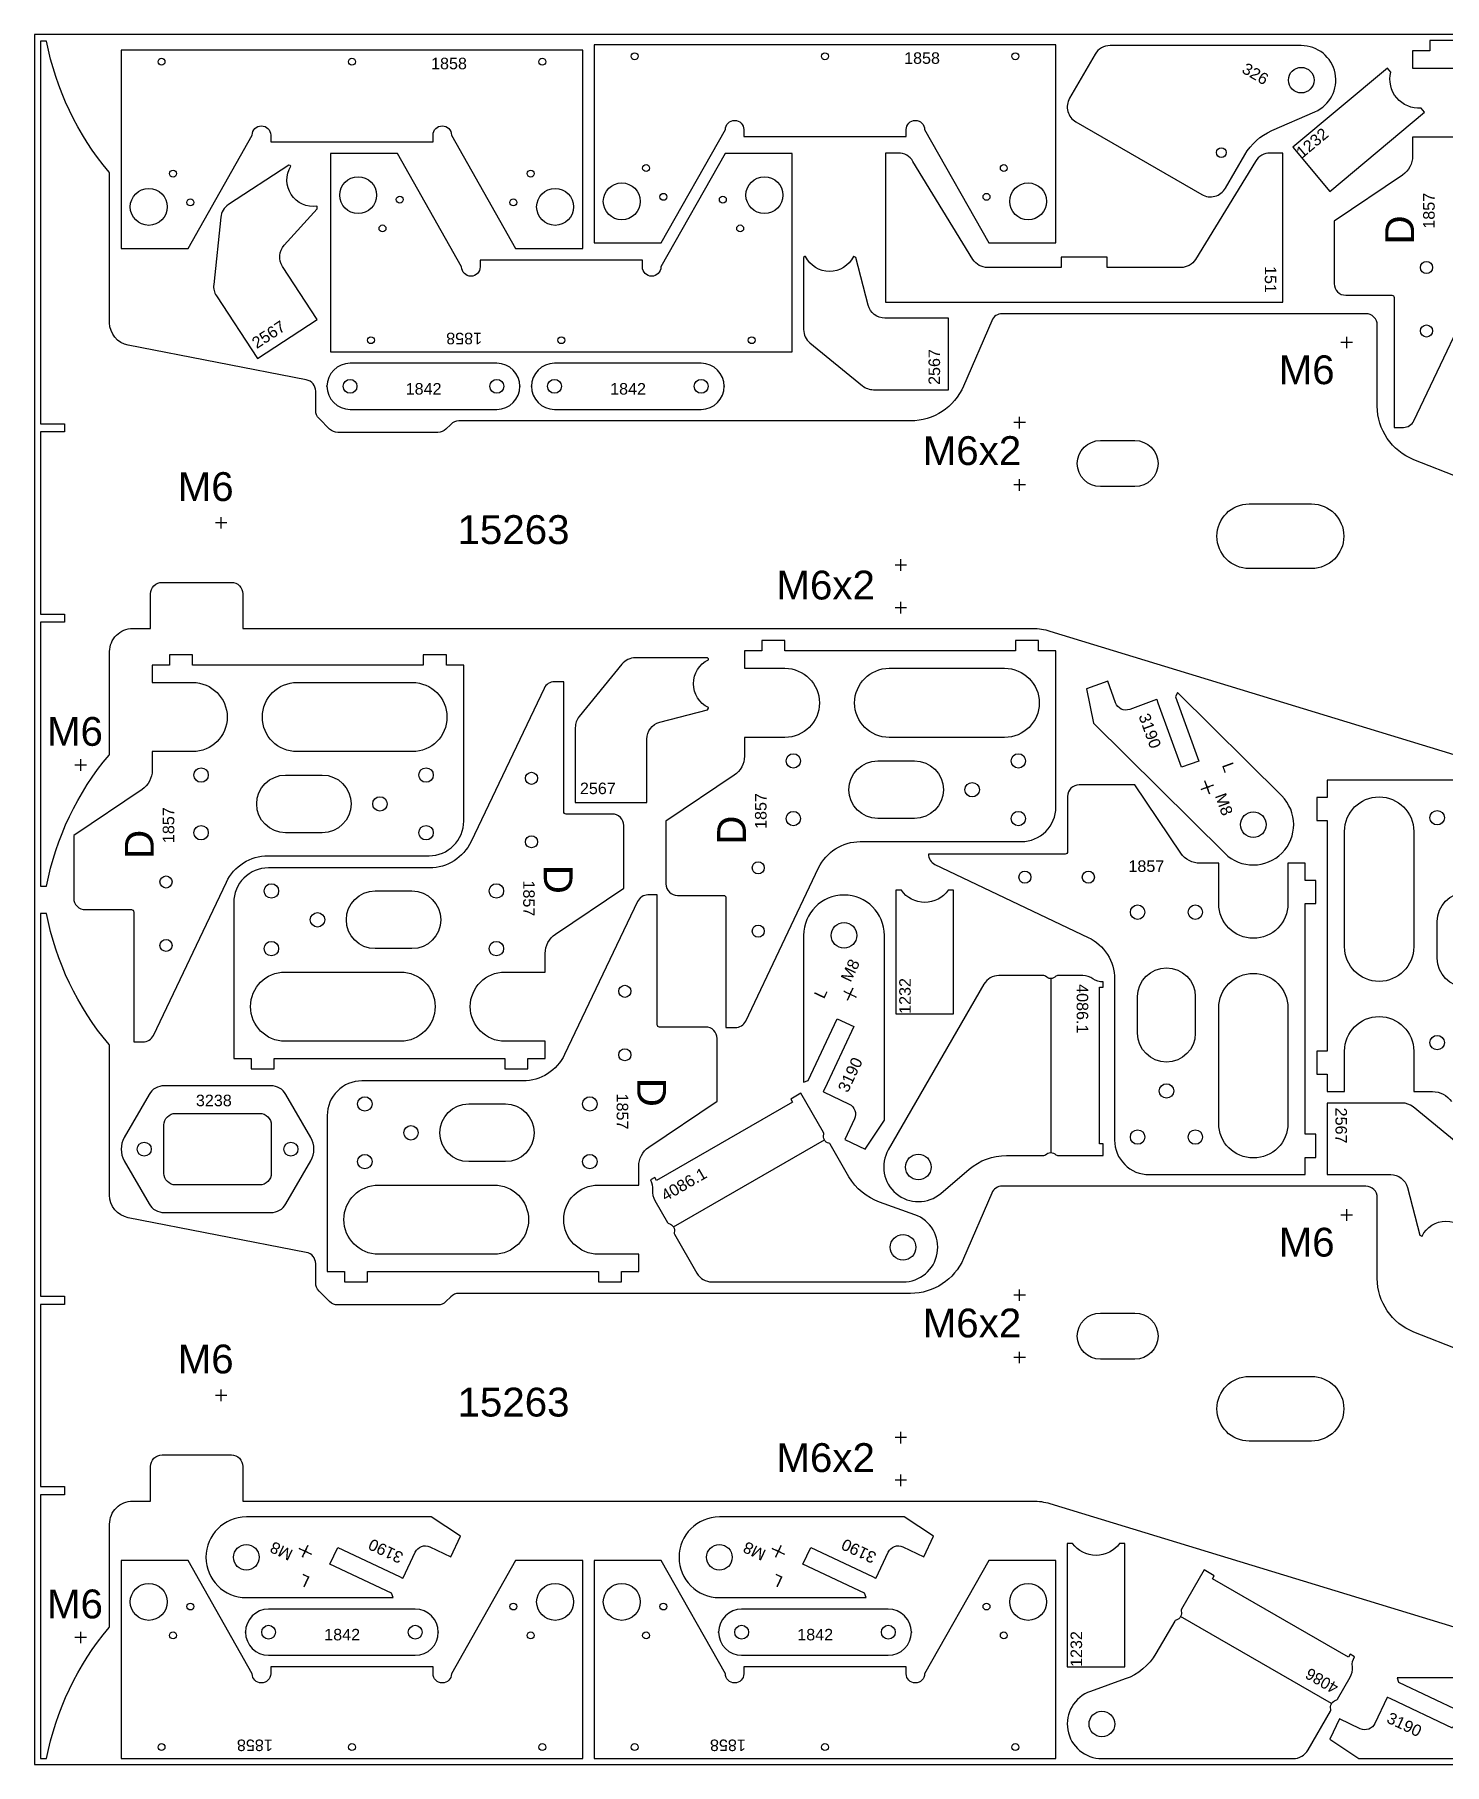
# Model space of a CAD drawing. Header units: millimetres. Extents: x 0 to 3000, y 0 to 1500.
# Drawn here: x 0 to 1222, y 0 to 1500 of the extents above; entities that cross this region are included whole.
import ezdxf

# ---------------------------------------------------------------- set-up
doc = ezdxf.new("R2010")
doc.units = ezdxf.units.MM
doc.header["$MEASUREMENT"] = 0
for name, color, linetype in [('Gravir', 2, 'Continuous'), ('Gravír', 2, 'Continuous'), ('Jel', 2, 'Continuous')]:
    doc.layers.add(name, color=color, linetype=linetype)
doc.layers.add('Sheet', color=18, linetype='Continuous', true_color=0x000000)
doc.styles.add('Arial', font='txt', dxfattribs={"height": 0.2})
doc.styles.add('arial.ttf', font='txt', dxfattribs={"height": 0.2})
doc.styles.add('txt', font='txt', dxfattribs={"height": 0.2})

msp = doc.modelspace()

# ---------------------------------------------------------------- linework, layer by layer
at = {"color": 7}
for points in [[(1277.9, 1098.9), (1195.4, 1131.4, -0.308197), (1163.7, 1177.9), (1163.7, 1248, 0.414214), (1153.7, 1258), (838.7, 1258, 0.2997), (829.5, 1251.9), (805.1, 1195.2, -0.2997), (759.2, 1165), (367.7, 1165, 0.198912), (360.7, 1162), (356.5, 1157.9, -0.198912), (349.5, 1155), (262.7, 1155, -0.198912), (255.7, 1157.9), (246.5, 1167, -0.198912), (243.6, 1174.1), (243.6, 1190.8, 0.359037), (235.5, 1200.6), (81.2, 1230.6, -0.359037), (65, 1250.2), (65, 1379.5, 0.177176), (64.5, 1380.8, -0.128909), (10.4, 1494.4), (5, 1494.4), (5, 1162.5), (26, 1162.5), (26, 1155.5), (5, 1155.5), (5, 997.5), (26, 997.5), (26, 990.5), (5, 990.5), (5, 761.6), (10.4, 761.6, -0.128983), (64.5, 875.2, 0.177145), (65, 876.5), (65, 965, -0.414214), (85, 985), (100.5, 985), (100.5, 1015, -0.414214), (110.5, 1025), (170.5, 1025, -0.414214), (180.5, 1015), (180.5, 985), (865.3, 985, -0.074313), (879.9, 982.8), (1274.5, 862.1, 0.074313)], [(1229.3, 1495), (1209.3, 1495), (1209.3, 1486), (1194.3, 1486), (1194.3, 1471), (1229.3, 1471, -1)], [(1229.3, 1411), (1194.3, 1411), (1194.3, 1394.8, -0.249328), (1185.5, 1378.2), (1126.3, 1338.3), (1126.3, 1284, 0.414214), (1136.3, 1274), (1176.3, 1274, -0.414214), (1178.3, 1272), (1178.3, 1159.4), (1186.3, 1159.4, 0.28928), (1195.4, 1165.1), (1258.6, 1297.9, -0.28928)], [(1255.6, 853.5), (1120.3, 853.5), (1120.3, 838.5), (1111.3, 838.5), (1111.3, 818.5), (1120.3, 818.5), (1120.3, 618.5), (1111.3, 618.5), (1111.3, 598.5), (1120.3, 598.5), (1120.3, 583.5), (1135.3, 583.5), (1135.3, 618.5, -1), (1195.3, 618.5), (1195.3, 583.5), (1211.5, 583.5, -0.249328), (1228, 574.7)], [(1277.9, 342.4), (1195.4, 374.9, -0.308197), (1163.7, 421.4), (1163.7, 491.4, 0.414214), (1153.7, 501.4), (838.7, 501.4, 0.2997), (829.5, 495.4), (805.1, 438.6, -0.2997), (759.2, 408.4), (367.7, 408.4, 0.198912), (360.7, 405.5), (356.5, 401.3, -0.198912), (349.5, 398.4), (262.7, 398.4, -0.198912), (255.7, 401.3), (246.5, 410.5, -0.198912), (243.6, 417.5), (243.6, 434.2, 0.359037), (235.5, 444), (81.2, 474, -0.359037), (65, 493.7), (65, 623, 0.177176), (64.5, 624.3, -0.128909), (10.4, 737.8), (5, 737.8), (5, 405.9), (26, 405.9), (26, 398.9), (5, 398.9), (5, 240.9), (26, 240.9), (26, 233.9), (5, 233.9), (5, 5), (10.4, 5, -0.128983), (64.5, 118.6, 0.177145), (65, 119.9), (65, 208.4, -0.414214), (85, 228.4), (100.5, 228.4), (100.5, 258.4, -0.414214), (110.5, 268.4), (170.5, 268.4, -0.414214), (180.5, 258.4), (180.5, 228.4), (865.3, 228.4, -0.074313), (879.9, 226.2), (1274.5, 105.6, 0.074313)]]:
    msp.add_lwpolyline(points, format="xyb", dxfattribs=at)
for points in [[(75, 1314.5), (133, 1314.5), (188.6, 1412.9, -1), (204.6, 1412.9), (204.6, 1406.9), (345.3, 1406.9), (345.3, 1412.9, -1), (361.3, 1412.9), (416.9, 1314.5), (475, 1314.5), (475, 1486.5), (75, 1486.5)], [(485, 1319.3), (543.1, 1319.3), (598.7, 1417.6, -1), (614.7, 1417.6), (614.7, 1411.6), (755.4, 1411.6), (755.4, 1417.6, -1), (771.4, 1417.6), (827, 1319.3), (885, 1319.3), (885, 1491.2), (485, 1491.2)], [(897, 1444.8, 0.414214), (902.5, 1424.3), (1011.6, 1361.3, 0.414214), (1032.1, 1366.8), (1048.9, 1395.8, -0.160487), (1072.2, 1416.7), (1109.7, 1433, 0.813185), (1097.8, 1490.5), (932.1, 1490.5, 0.267949), (919.1, 1483)], [(1122.7, 1364), (1204.7, 1432.7), (1201.7, 1436.3, -0.51558), (1175.5, 1467.5), (1172.6, 1471), (1090.6, 1402.3)], [(656.5, 1396.9), (598.4, 1396.9), (542.8, 1298.5, -1), (526.8, 1298.5), (526.8, 1304.5), (386.1, 1304.5), (386.1, 1298.5, -1), (370.1, 1298.5), (314.5, 1396.9), (256.5, 1396.9), (256.5, 1225), (656.5, 1225)], [(737.5, 1397.3), (737.5, 1268), (1081.9, 1268), (1081.9, 1397.3), (1070.9, 1397.3, 0.261313), (1058.1, 1390.1), (1006.2, 1305.1, -0.261313), (993.4, 1298), (929.7, 1298), (929.7, 1307), (889.7, 1307), (889.7, 1298), (826, 1298, -0.261313), (813.2, 1305.1), (761.3, 1390.1, 0.261313), (748.5, 1397.3)], [(193.1, 1219), (245, 1253), (214.9, 1299, -0.341581), (216.3, 1317.3), (245, 1348.9), (244.9, 1350.8), (244.7, 1351.1, -0.627646), (222, 1385.8), (221.6, 1386.5), (220.2, 1386.7), (168, 1352.6, 0.225391), (161.3, 1341.6), (155.2, 1283.2, 0.1727), (157.5, 1273.4)], [(792, 1192.1), (792, 1254.1), (737, 1254.1, -0.341581), (722.4, 1265.4), (711.7, 1306.7), (710.1, 1307.6), (709.7, 1307.6, -0.627646), (668.2, 1307.6), (667.5, 1307.6), (666.5, 1306.6), (666.5, 1244.2, 0.225391), (672, 1232.6), (717.5, 1195.5, 0.1727), (727, 1192.1)], [(273.4, 1175), (400.6, 1175, 1), (400.6, 1215), (273.4, 1215, 1)], [(450.6, 1175), (577.7, 1175, 1), (577.7, 1215), (450.6, 1215, 1)], [(923.7, 1108, -1), (923.7, 1148), (953.7, 1148, -1), (953.7, 1108)], [(1052.7, 1037, -1), (1052.7, 1093), (1106.7, 1093, -1), (1106.7, 1037)], [(93.9, 626.5, 0.28928), (102.9, 632.2), (166.2, 765.1, -0.28928), (202.3, 787.9), (341.9, 787.9, 0.414214), (371.9, 817.9), (371.9, 953.2), (356.9, 953.2), (356.9, 962.2), (336.9, 962.2), (336.9, 953.2), (136.9, 953.2), (136.9, 962.2), (116.9, 962.2), (116.9, 953.2), (101.9, 953.2), (101.9, 938.2), (136.9, 938.2, -1), (136.9, 878.2), (101.9, 878.2), (101.9, 862, -0.249328), (93.1, 845.4), (33.9, 805.5), (33.9, 751.2, 0.414214), (43.9, 741.2), (83.9, 741.2, -0.414214), (85.9, 739.2), (85.9, 626.5)], [(607.2, 638.9, 0.28928), (616.3, 644.6), (679.5, 777.4, -0.28928), (715.6, 800.2), (855.2, 800.2, 0.414214), (885.2, 830.2), (885.2, 965.5), (870.2, 965.5), (870.2, 974.5), (850.2, 974.5), (850.2, 965.5), (650.2, 965.5), (650.2, 974.5), (630.2, 974.5), (630.2, 965.5), (615.2, 965.5), (615.2, 950.5), (650.2, 950.5, -1), (650.2, 890.5), (615.2, 890.5), (615.2, 874.3, -0.249328), (606.4, 857.7), (547.2, 817.8), (547.2, 763.5, 0.414214), (557.2, 753.5), (597.2, 753.5, -0.414214), (599.2, 751.5), (599.2, 638.9)], [(468.6, 834.1), (530.6, 834.1), (530.6, 889.1, -0.341581), (541.8, 903.7), (583.1, 914.4), (584.1, 916), (584.1, 916.4, -0.627646), (584.1, 957.9), (584.1, 958.6), (583.1, 959.6), (520.7, 959.6, 0.225391), (509, 954.1), (471.9, 908.6, 0.1727), (468.6, 899.1)], [(840.7, 890.5), (740.7, 890.5, -1), (740.7, 950.5), (840.7, 950.5, -1)], [(450.6, 938.8, 0.28928), (441.5, 933.1), (378.3, 800.2, -0.28928), (342.2, 777.4), (202.6, 777.4, 0.414214), (172.6, 747.4), (172.6, 612.1), (187.6, 612.1), (187.6, 603.1), (207.6, 603.1), (207.6, 612.1), (407.6, 612.1), (407.6, 603.1), (427.6, 603.1), (427.6, 612.1), (442.6, 612.1), (442.6, 627.1), (407.6, 627.1, -1), (407.6, 687.1), (442.6, 687.1), (442.6, 703.3, -0.249328), (451.4, 719.9), (510.6, 759.8), (510.6, 814.1, 0.414214), (500.6, 824.1), (460.6, 824.1, -0.414214), (458.6, 826.1), (458.6, 938.8)], [(327.4, 878.2), (227.4, 878.2, -1), (227.4, 938.2), (327.4, 938.2, -1)], [(911.7, 932.6), (917.8, 902.9), (1031.6, 790.1, 1), (1080.9, 839.8), (990.5, 929.4), (988.9, 925.7), (1009.1, 870.1), (994.1, 864.7), (973.8, 920.3), (972.8, 923.1), (972.4, 923.3), (949.1, 914.8, -0.414214), (936.9, 920.5), (930.1, 939.3)], [(762.6, 820.2), (730.8, 820.2, -1), (730.8, 870.2), (762.6, 870.2, -1)], [(249.3, 807.9), (217.5, 807.9, -1), (217.5, 857.9), (249.3, 857.9, -1)], [(774.6, 789.4, 0.28928), (780.3, 780.4), (913.2, 717.1, -0.28928), (936, 681), (936, 541.4, 0.414214), (966, 511.4), (1101.3, 511.4), (1101.3, 526.4), (1110.3, 526.4), (1110.3, 546.4), (1101.3, 546.4), (1101.3, 746.4), (1110.3, 746.4), (1110.3, 766.4), (1101.3, 766.4), (1101.3, 781.4), (1086.3, 781.4), (1086.3, 746.4, -1), (1026.3, 746.4), (1026.3, 781.4), (1010.1, 781.4, -0.249328), (993.5, 790.2), (953.6, 849.4), (905.3, 849.4, 0.414214), (895.3, 839.4), (895.3, 791.4, -0.414214), (893.3, 789.4)], [(1195.3, 809), (1195.3, 709, -1), (1135.3, 709), (1135.3, 809, -1)], [(531.6, 754, 0.28928), (522.6, 748.3), (459.3, 615.5, -0.28928), (423.2, 592.7), (283.6, 592.7, 0.414214), (253.6, 562.7), (253.6, 427.4), (268.6, 427.4), (268.6, 418.4), (288.6, 418.4), (288.6, 427.4), (488.6, 427.4), (488.6, 418.4), (508.6, 418.4), (508.6, 427.4), (523.6, 427.4), (523.6, 442.4), (488.6, 442.4, -1), (488.6, 502.4), (523.6, 502.4), (523.6, 518.6, -0.249328), (532.4, 535.2), (591.6, 575.1), (591.6, 629.4, 0.414214), (581.6, 639.4), (541.6, 639.4, -0.414214), (539.6, 641.4), (539.6, 754)], [(295.2, 757.4), (327, 757.4, -1), (327, 707.4), (295.2, 707.4, -1)], [(719.8, 533.4), (736.5, 558.7), (736.5, 718.9, 1), (666.5, 718.9), (666.5, 591.7), (670.3, 593.1), (695.5, 646.6), (710, 639.8), (684.8, 586.2), (683.5, 583.5), (683.7, 583.1), (706.1, 572.5, -0.414214), (710.6, 559.9), (702.1, 541.8)], [(796.5, 651), (796.5, 758), (791.9, 758, -0.51558), (751.2, 758), (746.5, 758), (746.5, 651)], [(1265.6, 730.9), (1265.6, 699.1, -1), (1215.6, 699.1), (1215.6, 730.9, -1)], [(956, 634), (956, 665.8, -1), (1006, 665.8), (1006, 634, -1)], [(217.1, 687.1), (317.1, 687.1, -1), (317.1, 627.1), (217.1, 627.1, -1)], [(874.8, 684), (835.8, 684, 0.267949), (822.8, 676.5), (739.9, 533, 0.842284), (785.4, 495.2), (809.9, 516.1, -0.178252), (842.3, 528), (874.8, 528, 0.202615), (876.2, 528.6, -0.422577), (885.2, 528.6, 0.202615), (886.6, 528), (926, 528), (926, 538), (923, 538), (923, 674), (926, 674), (926, 678.5, -0.155364), (917.3, 681.2, 0.155364), (908.6, 684), (886.6, 684, 0.202615), (885.2, 683.4, -0.422577), (876.2, 683.4, 0.202615)], [(1026.3, 555.9), (1026.3, 655.9, -1), (1086.3, 655.9), (1086.3, 555.9, -1)], [(77.7, 523.5), (99.3, 486, 0.267949), (112.3, 478.5), (204.8, 478.5, 0.267949), (217.8, 486), (239.4, 523.5, 0.267949), (239.4, 543.5), (217.8, 581, 0.267949), (204.8, 588.5), (112.3, 588.5, 0.267949), (99.3, 581), (77.7, 543.5, 0.267949)], [(376.2, 572.7), (408, 572.7, -1), (408, 522.7), (376.2, 522.7, -1)], [(554.5, 459.7), (574, 425.9, 0.267949), (587, 418.4), (752.7, 418.4, 0.842284), (762.8, 476.7), (732.4, 487.5, -0.178252), (705.8, 509.6), (689.6, 537.7, 0.202615), (688.4, 538.6, -0.422577), (683.9, 546.4, 0.202615), (683.7, 547.9), (664, 582), (655.4, 577), (656.9, 574.4), (539.1, 506.4), (537.6, 509), (533.7, 506.8, -0.155364), (535.6, 497.9, 0.155364), (537.6, 489), (548.6, 469.9, 0.202615), (549.8, 469, -0.422577), (554.3, 461.2, 0.202615)], [(1120.3, 573.5), (1120.3, 511.5), (1175.3, 511.5, -0.341581), (1189.8, 500.3), (1200.5, 459), (1202.2, 458), (1202.5, 458, -0.627646), (1244, 458), (1244.8, 458), (1245.8, 459), (1245.8, 521.4, 0.225391), (1240.2, 533), (1194.7, 570.1, 0.1727), (1185.3, 573.5)], [(112.1, 554.5, -0.414214), (122.1, 564.5), (195.1, 564.5, -0.414214), (205.1, 554.5), (205.1, 512.5, -0.414214), (195.1, 502.5), (122.1, 502.5, -0.414214), (112.1, 512.5)], [(298.1, 502.4), (398.1, 502.4, -1), (398.1, 442.4), (298.1, 442.4, -1)], [(923.7, 351.4, -1), (923.7, 391.4), (953.7, 391.4, -1), (953.7, 351.4)], [(1052.7, 280.4, -1), (1052.7, 336.4), (1106.7, 336.4, -1), (1106.7, 280.4)], [(369, 197.8), (343.7, 214.6), (183.5, 214.6, 1), (183.5, 144.6), (310.7, 144.6), (309.3, 148.4), (255.8, 173.6), (262.7, 188.1), (316.2, 162.8), (318.9, 161.5), (319.3, 161.7), (329.9, 184.1, -0.414214), (342.5, 188.6), (360.6, 180.1)], [(779, 197.8), (753.7, 214.6), (593.5, 214.6, 1), (593.5, 144.6), (720.7, 144.6), (719.3, 148.4), (665.8, 173.6), (672.7, 188.1), (726.2, 162.8), (728.9, 161.5), (729.3, 161.7), (739.9, 184.1, -0.414214), (752.5, 188.6), (770.6, 180.1)], [(945, 84.7), (945, 191.7), (940.4, 191.7, -0.51558), (899.6, 191.7), (895, 191.7), (895, 84.7)], [(475, 176.9), (416.9, 176.9), (361.3, 78.6, -1), (345.3, 78.6), (345.3, 84.6), (204.6, 84.6), (204.6, 78.6, -1), (188.6, 78.6), (133, 176.9), (75, 176.9), (75, 5), (475, 5)], [(885, 176.9), (827, 176.9), (771.4, 78.6, -1), (755.4, 78.6), (755.4, 84.6), (614.7, 84.6), (614.7, 78.6, -1), (598.7, 78.6), (543.1, 176.9), (485, 176.9), (485, 5), (885, 5)], [(1129.1, 56.5), (1140.1, 75.6, 0.155364), (1142.1, 84.5, -0.155364), (1144, 93.4), (1140.2, 95.6), (1138.7, 93), (1020.9, 161), (1022.4, 163.6), (1013.7, 168.6), (994, 134.5, 0.202615), (993.8, 133, -0.422577), (989.4, 125.2, 0.202615), (988.1, 124.3), (971.9, 96.2, -0.178252), (945.3, 74.1), (915, 63.3, 0.842284), (925, 5), (1090.7, 5, 0.267949), (1103.7, 12.5), (1123.2, 46.3, 0.202615), (1123.4, 47.8, -0.422577), (1127.9, 55.6, 0.202615)], [(202.8, 94.6), (329.9, 94.6, 1), (329.9, 134.6), (202.8, 134.6, 1)], [(612.8, 94.6), (739.9, 94.6, 1), (739.9, 134.6), (612.8, 134.6, 1)], [(1122.6, 21.8), (1147.8, 5), (1308.1, 5, 1), (1308.1, 75), (1180.8, 75), (1182.2, 71.2), (1235.7, 46), (1228.9, 31.5), (1175.4, 56.8), (1172.7, 58), (1172.2, 57.9), (1161.6, 35.5, -0.414214), (1149, 30.9), (1130.9, 39.5)]]:
    msp.add_lwpolyline(points, format="xyb", close=True, dxfattribs=at)
at = {"color": 2}
for points in [[(1011.6, 845.5), (1010.8, 845.2)], [(1014, 846.4), (1016.3, 847.2), (1018.7, 848.1)], [(1014.6, 851.9), (1014.3, 852.8)], [(1015.4, 849.6), (1016.3, 847.2), (1017.2, 844.9)], [(1018, 842.5), (1018.3, 841.7)], [(1021, 848.9), (1021.8, 849.3)], [(702.2, 670), (701.4, 670.4)], [(704.6, 663.3), (704.2, 662.5)], [(709, 666.8), (706.7, 667.8), (704.5, 668.9)], [(705.7, 665.6), (706.7, 667.8), (707.8, 670.1)], [(708.9, 672.4), (709.2, 673.2)], [(711.2, 665.7), (712.1, 665.3)], [(230.1, 186.9), (229.2, 187.3)], [(232.4, 180.3), (232.1, 179.4)], [(236.8, 183.7), (234.6, 184.8), (232.3, 185.9)], [(235.6, 187), (234.6, 184.8), (233.5, 182.5)], [(236.7, 189.3), (237.1, 190.1)], [(239.1, 182.7), (239.9, 182.3)], [(640.1, 186.9), (639.2, 187.3)], [(642.4, 180.3), (642.1, 179.4)], [(646.8, 183.7), (644.6, 184.8), (642.3, 185.9)], [(645.6, 187), (644.6, 184.8), (643.5, 182.5)], [(646.7, 189.3), (647.1, 190.1)], [(649.1, 182.7), (649.9, 182.3)]]:
    msp.add_lwpolyline(points, dxfattribs=at)
at = {"color": 7}
for centre, radius in [((110, 1476.5), 3), ((275, 1476.5), 3), ((440, 1476.5), 3), ((520, 1481.2), 3), ((685, 1481.2), 3), ((850, 1481.2), 3), ((1097.8, 1460.5), 11.1), ((1028.6, 1397.7), 4.25), ((120, 1379.5), 3), ((430, 1379.5), 3), ((530, 1384.3), 3), ((840, 1384.3), 3), ((98.9, 1350.6), 16), ((280.4, 1360.8), 16), ((451.1, 1350.6), 16), ((508.9, 1355.4), 16), ((632.5, 1360.8), 16), ((861.1, 1355.4), 16), ((135, 1354.5), 3), ((316.5, 1356.9), 3), ((415, 1354.5), 3), ((545, 1359.3), 3), ((596.5, 1356.9), 3), ((825, 1359.3), 3), ((301.5, 1331.9), 3), ((611.5, 1331.9), 3), ((1206.3, 1298), 5.25), ((1206.3, 1243), 5.25), ((291.5, 1235), 3), ((456.5, 1235), 3), ((621.5, 1235), 3), ((273.4, 1195), 6), ((400.6, 1195), 6), ((450.6, 1195), 6), ((577.7, 1195), 6), ((657.6, 870.2), 6.25), ((852.6, 870.2), 6.25), ((144.3, 857.9), 6.25), ((339.3, 857.9), 6.25), ((430.6, 855.1), 5.25), ((812.6, 845.2), 6.25), ((299.3, 832.9), 6.25), ((657.6, 820.2), 6.25), ((852.6, 820.2), 6.25), ((1056.3, 814.9), 11.1), ((1215.6, 820.9), 6.25), ((144.3, 807.9), 6.25), ((339.3, 807.9), 6.25), ((430.6, 800.1), 5.25), ((627.2, 777.5), 5.25), ((113.9, 765.2), 5.25), ((858.3, 769.4), 5.25), ((913.3, 769.4), 5.25), ((205.2, 757.4), 6.25), ((400.2, 757.4), 6.25), ((245.2, 732.4), 6.25), ((956, 739), 6.25), ((1006, 739), 6.25), ((627.2, 722.5), 5.25), ((701.5, 718.9), 11.1), ((113.9, 710.2), 5.25), ((205.2, 707.4), 6.25), ((400.2, 707.4), 6.25), ((511.6, 670.4), 5.25), ((1215.6, 625.9), 6.25), ((511.6, 615.4), 5.25), ((981, 584), 6.25), ((286.2, 572.7), 6.25), ((481.2, 572.7), 6.25), ((326.2, 547.7), 6.25), ((956, 544), 6.25), ((1006, 544), 6.25), ((95, 533.5), 6.1), ((222.1, 533.5), 6.1), ((286.2, 522.7), 6.25), ((481.2, 522.7), 6.25), ((765.9, 518), 11.1), ((752.7, 448.4), 11.1), ((183.5, 179.6), 11.1), ((593.5, 179.6), 11.1), ((98.9, 140.9), 16), ((451.1, 140.9), 16), ((508.9, 140.9), 16), ((861.1, 140.9), 16), ((135, 136.9), 3), ((415, 136.9), 3), ((545, 136.9), 3), ((825, 136.9), 3), ((202.8, 114.6), 6), ((329.9, 114.6), 6), ((612.8, 114.6), 6), ((739.9, 114.6), 6), ((120, 111.9), 3), ((430, 111.9), 3), ((530, 111.9), 3), ((840, 111.9), 3), ((925, 35), 11.1), ((110, 15), 3), ((275, 15), 3), ((440, 15), 3), ((520, 15), 3), ((685, 15), 3), ((850, 15), 3)]:
    msp.add_circle(centre, radius, dxfattribs=at)
for p in [(253.4, 1195), (420.6, 1195), (430.6, 1195), (597.7, 1195), (182.8, 114.6), (349.9, 114.6), (592.8, 114.6), (759.9, 114.6)]:
    msp.add_point(p, dxfattribs=at)
at = {"layer": 'Gravir', "color": 2}
for points in [[(1021.4, 849.1), (1011.2, 845.4)], [(1018.3, 841.7), (1014.3, 852.8)], [(880.7, 681.5), (880.7, 530.5)], [(880.7, 681.5), (880.7, 530.5)], [(701.8, 670.2), (711.7, 665.5)], [(709.2, 673.2), (704.2, 662.5)], [(553.7, 466.1), (684.5, 541.6)], [(553.7, 466.1), (684.5, 541.6)], [(229.2, 187.3), (239.9, 182.3)], [(232.3, 179.9), (236.9, 189.7)], [(639.2, 187.3), (649.9, 182.3)], [(642.3, 179.9), (646.9, 189.7)], [(1124, 52.7), (993.2, 128.2)], [(1124, 52.7), (993.2, 128.2)]]:
    msp.add_lwpolyline(points, dxfattribs=at)
at = {"layer": 'Gravír', "color": 2}
for points in [[(1142.2, 1233), (1132.2, 1233)], [(1137.2, 1228), (1137.2, 1238)], [(858.7, 1163.5), (848.7, 1163.5)], [(853.7, 1158.5), (853.7, 1168.5)], [(853.7, 1104.5), (853.7, 1114.5)], [(858.7, 1109.5), (848.7, 1109.5)], [(161.7, 1071.6), (161.7, 1081.6)], [(166.7, 1076.6), (156.7, 1076.6)], [(755.8, 1040), (745.8, 1040)], [(750.8, 1035), (750.8, 1045)], [(750.8, 998), (750.8, 1008)], [(755.8, 1003), (745.8, 1003)], [(40, 861.6), (40, 871.6)], [(45, 866.6), (35, 866.6)], [(1137.2, 471.4), (1137.2, 481.4)], [(1142.2, 476.4), (1132.2, 476.4)], [(858.7, 406.9), (848.7, 406.9)], [(853.7, 401.9), (853.7, 411.9)], [(858.7, 352.9), (848.7, 352.9)], [(853.7, 347.9), (853.7, 357.9)], [(166.7, 320), (156.7, 320)], [(161.7, 315), (161.7, 325)], [(750.8, 278.4), (750.8, 288.4)], [(755.8, 283.4), (745.8, 283.4)], [(755.8, 246.4), (745.8, 246.4)], [(750.8, 241.4), (750.8, 251.4)], [(45, 110), (35, 110)], [(40, 105), (40, 115)]]:
    msp.add_lwpolyline(points, dxfattribs=at)
at = {"layer": 'Sheet', "color": 18, "true_color": 0x000000}
msp.add_lwpolyline([(0, 0), (3000, 0), (3000, 1500), (0, 1500)], close=True, dxfattribs=at)

# ---------------------------------------------------------------- texts
at = {"color": 2, "char_height": 10, "attachment_point": 7, "style": 'Arial'}
for insert, rotation in [((1028.9, 866.6), 290), ((684.1, 663.2), 64.753), ((239.3, 162.2), 154.753), ((649.3, 162.2), 154.753)]:
    msp.add_mtext('L', dxfattribs=dict(at, insert=insert, rotation=rotation))
at = {"layer": 'Gravir', "color": 2, "char_height": 10, "attachment_point": 7}
for s, insert, rotation, style in [('3190', (956.5, 909.1), 290, 'arial.ttf'), ('M8', (1022.7, 839.9), 290, 'arial.ttf'), ('M8', (707.4, 677.6), 64.753, 'arial.ttf'), ('4086.1', (903, 676.6), 270, 'arial.ttf'), ('3190', (704.9, 581.8), 64.753, 'arial.ttf'), ('4086.1', (546.8, 487.9), 30, 'arial.ttf'), ('3190', (320.6, 183), 154.753, 'arial.ttf'), ('3190', (730.6, 183), 154.753, 'arial.ttf'), ('M8', (224.8, 185.5), 154.753, 'arial.ttf'), ('M8', (634.8, 185.5), 154.753, 'arial.ttf'), ('4086', (1131.1, 69.4), 150, 'txt'), ('3190', (1170.9, 36.6), 334.753, 'arial.ttf')]:
    msp.add_mtext(s, dxfattribs=dict(at, insert=insert, rotation=rotation, style=style))
at = {"layer": 'Gravír', "color": 2, "attachment_point": 7, "style": 'arial.ttf'}
for s, insert, char_height, rotation in [('326', (1045.4, 1467.4), 10, 330), ('1232', (1098.7, 1392.2), 10, 40), ('1857', (1213.6, 1331.7), 10, 90), ('D', (1195.6, 1318), 25, 90), ('151', (1066.1, 1299.3), 10, 270), ('2567', (192.6, 1227.1), 10, 33.2095), ('2567', (784.9, 1196.2), 10, 90), ('1857', (634.5, 811.2), 10, 90), ('1857', (121.2, 798.9), 10, 90), ('D', (616.5, 797.5), 25, 90), ('D', (103.2, 785.2), 25, 90), ('1857', (423.3, 766.5), 10, 270), ('D', (441.3, 780.1), 25, 270), ('1232', (759.5, 650.8), 10, 90), ('D', (522.3, 595.4), 25, 270), ('1857', (504.3, 581.7), 10, 270), ('2567', (1127.3, 569.5), 10, 270), ('1232', (908, 84.5), 10, 90)]:
    msp.add_mtext(s, dxfattribs=dict(at, insert=insert, char_height=char_height, rotation=rotation))
for s, insert, char_height in [('M6', (1078.2, 1196.5), 25), ('1842', (321.6, 1187.7), 10), ('1842', (498.8, 1187.7), 10), ('M6x2', (769.7, 1126.4), 25), ('M6', (124, 1095.2), 25), ('15263', (366.5, 1057.9), 25), ('M6x2', (642.9, 1009.8), 25), ('M6', (10.7, 882.9), 25), ('2567', (472.6, 841.2), 10), ('1857', (948, 773.8), 10), ('3238', (139.8, 570.6), 10), ('M6', (1078.2, 440), 25), ('M6x2', (769.7, 369.9), 25), ('M6', (124, 338.7), 25), ('15263', (366.5, 301.3), 25), ('M6x2', (642.9, 253.2), 25), ('M6', (10.7, 126.3), 25), ('1842', (251, 107.4), 10), ('1842', (661, 107.4), 10)]:
    msp.add_mtext(s, dxfattribs=dict(at, insert=insert, char_height=char_height))
at = {"layer": 'Jel', "color": 2, "char_height": 10, "attachment_point": 7, "style": 'arial.ttf'}
for insert in [(343.6, 1469.8), (753.6, 1474.5)]:
    msp.add_mtext('1858', dxfattribs=dict(at, insert=insert))
at = {"layer": 'Jel', "color": 2, "char_height": 10, "attachment_point": 7, "rotation": 180, "style": 'arial.ttf'}
for insert in [(387.8, 1241.6), (206.4, 21.7), (616.4, 21.7)]:
    msp.add_mtext('1858', dxfattribs=dict(at, insert=insert))

doc.saveas('drawing.dxf')
